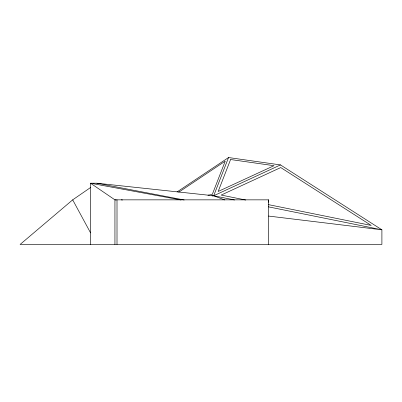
<?xml version="1.0" encoding="UTF-8"?>
<svg xmlns="http://www.w3.org/2000/svg" width="402" height="402" viewBox="0 0 402 402"><rect width="100%" height="100%" fill="white"/><g stroke="black" fill="none" stroke-linecap="round" stroke-linejoin="round"><path stroke-width="0.6" d="M268.37 202.306L268.692 199.849L114.937 199.849L90.505 183.212L90.505 244.451M212.462 195.965L213.688 195.764L228.547 157.549L280.485 164.915L381.9 229.808L381.9 244.451L20.1 244.451L72.687 199.849L90.671 187.458M177.056 191.95L228.547 157.549M178.759 192.186L225.226 161.147L212.271 194.462L207.965 195.181M211.809 195.814L213.688 195.764L280.485 164.915M234.562 199.985L213.688 195.764L96.837 183.212L90.505 183.212L181.026 199.975M116.183 199.985L114.937 199.849L114.937 244.451M121.263 199.849L122.509 199.99M268.491 216.055L381.9 229.808L268.325 206.819M96.837 183.212L184.186 199.99M245.768 200.045L221.175 195.065L280.747 167.559L371.192 225.427L268.516 204.648M213.688 195.764L224.738 199.95M72.687 199.849L90.576 232.889M268.692 199.849L268.692 244.451M117.007 199.849L117.007 244.451M230.587 159.529L218.165 191.473L274.003 165.689L230.587 159.529"/></g></svg>
